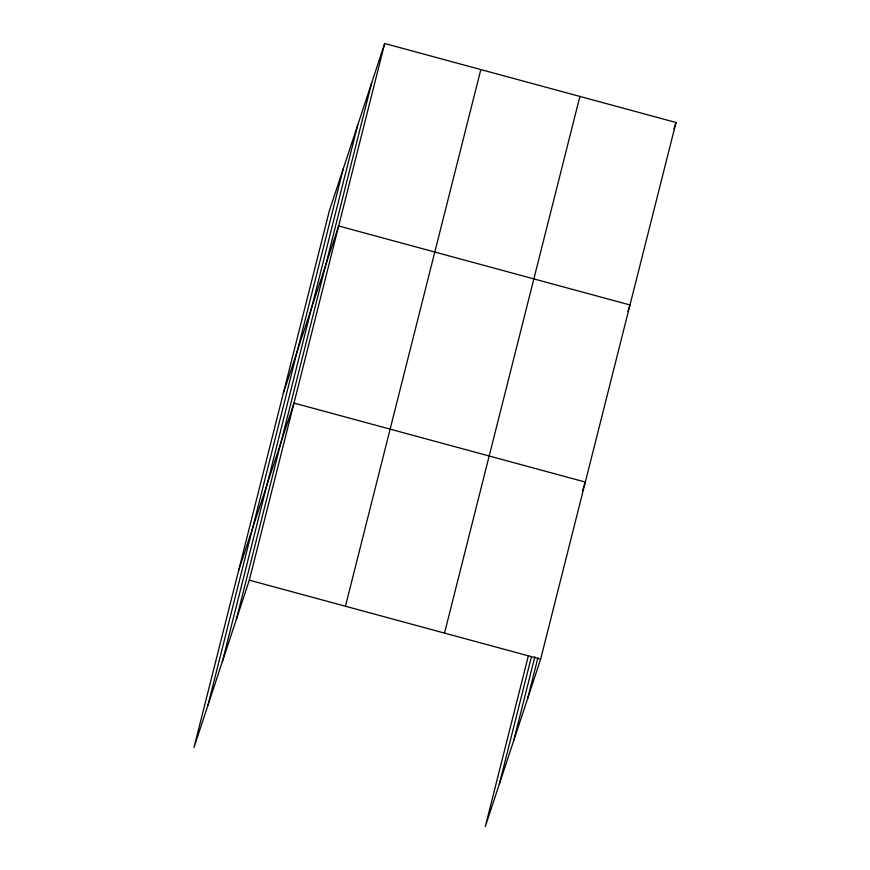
<?xml version="1.0" encoding="UTF-8"?>
<svg xmlns="http://www.w3.org/2000/svg" width="870" height="870" viewBox="0 0 870 870"><rect width="100%" height="100%" fill="white"/><g stroke="black" fill="none" stroke-linecap="round" stroke-linejoin="round"><path stroke-width="1.3" d="M207.952 705.244L343.324 168.573M222.35 661.711L357.722 125.041M236.325 619.462L371.697 82.781M384.692 43.5L329.349 210.834L193.977 747.504L249.32 580.17L384.692 43.5L676.023 122.496L540.651 659.166L485.308 826.5L528.329 655.958M345.455 606.238L480.827 69.567M444.505 633.099L579.888 96.429M499.282 784.251L531.385 656.991M513.681 740.707L534.865 656.752M527.655 698.458L537.91 657.785M283.326 393.294L338.658 225.972L630 304.968L627.901 311.308M238.652 570.394L293.995 403.071L585.325 482.067L582.389 490.941M673.924 128.836L676.023 122.496M249.32 580.17L540.651 659.166"/></g></svg>
